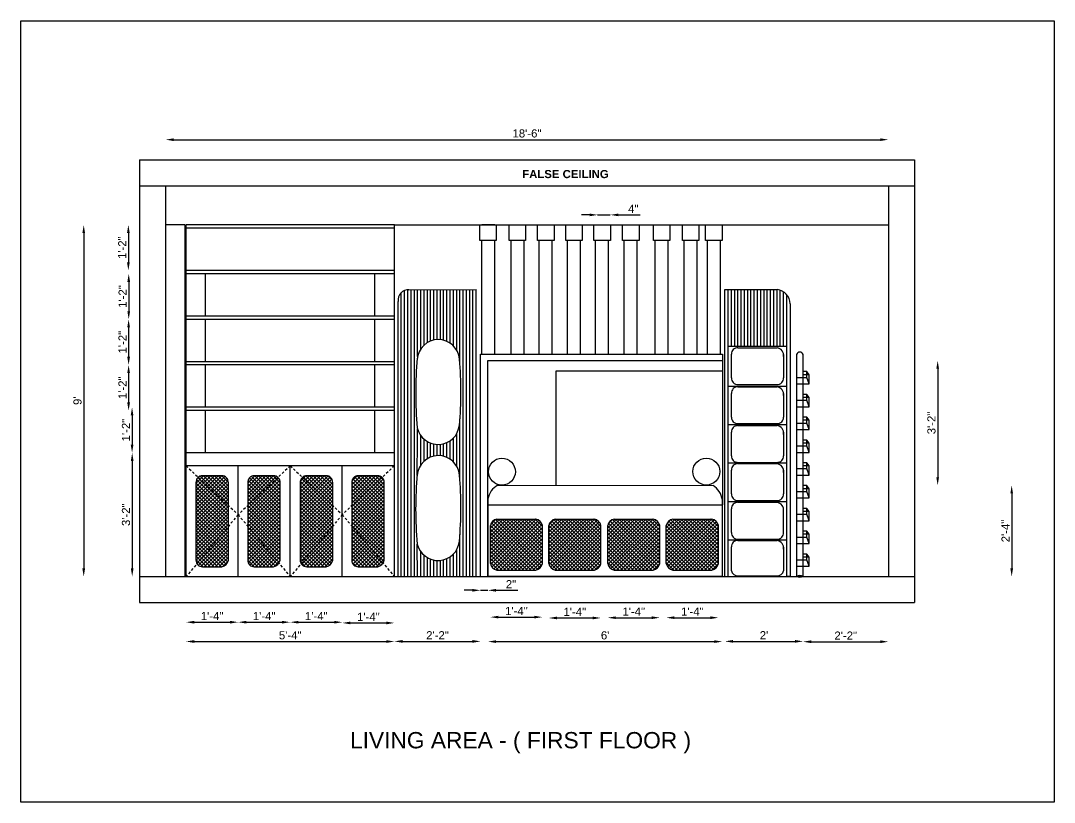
# Model space of a CAD drawing. Header units: feet. Extents: x 2272 to 4893, y 337 to 2916.
# Drawn here: x 2812.5 to 3130, y 1197.4 to 1437.5 of the extents above; entities that cross this region are included whole.
import ezdxf

# ---------------------------------------------------------------- set-up
doc = ezdxf.new("R2010")
doc.units = ezdxf.units.FT
doc.linetypes.add('JIS_02_0.7', pattern=[1.35, 0.75, -0.6])
doc.layers.add('Door', color=15, linetype='Continuous')
doc.styles.get("Standard").update_dxf_attribs({"font": 'arial.ttf'})
doc.dimstyles.new('ISO-25', dxfattribs={"dimtxt": 2.5, "dimasz": 2.5, "dimexe": 1.25, "dimexo": 0.625, "dimtad": 1, "dimdec": 0, "dimlunit": 4, "dimtxsty": 'Standard', "dimcen": 2.5, "dimse1": 1, "dimse2": 1, "dimadec": 0, "dimazin": 0, "dimtfac": 1, "dimtdec": 0, "dimtmove": 0, "dimatfit": 3, "dimfxl": 1, "dimarcsym": 0})
pattern_1 = [(45, (-2155.1433, 716.7705), (-0.56126601, 0.56126601), []), (135, (-2155.1433, 716.7705), (-0.56126601, -0.56126601), [])]

# ---------------------------------------------------------------- blocks, each defined once
blk = doc.blocks.new('*D419')
at = {"layer": 'Defpoints', "color": 0, "transparency": 16777216}
for p in [(2863.05, 1304.76), (2846.8, 1266.76), (2863.34, 1266.76)]:
    blk.add_point(p, dxfattribs=at)
at = {"layer": 'Door', "color": 0, "lineweight": -2, "transparency": 16777216}
blk.add_line((2846.8, 1302.26), (2846.8, 1269.26), dxfattribs=at)
at = {"layer": 'Door', "color": 0, "transparency": 16777216}
for points in [[(2846.39, 1302.26), (2847.22, 1302.26), (2846.8, 1304.76)], [(2846.39, 1269.26), (2847.22, 1269.26), (2846.8, 1266.76)]]:
    blk.add_solid(points, dxfattribs=at)
at = {"layer": 'Door', "color": 0, "transparency": 16777216, "insert": (2844.9, 1285.76), "char_height": 2.5, "attachment_point": 5, "rotation": 90}
blk.add_mtext('3\'-2"', dxfattribs=at)
blk = doc.blocks.new('*D420')
at = {"layer": 'Defpoints', "color": 0, "transparency": 16777216}
for p in [(2863.34, 1374.76), (2845.62, 1360.76), (2863.34, 1360.76)]:
    blk.add_point(p, dxfattribs=at)
at = {"layer": 'Door', "color": 0, "lineweight": -2, "transparency": 16777216}
blk.add_line((2845.62, 1372.26), (2845.62, 1363.26), dxfattribs=at)
at = {"layer": 'Door', "color": 0, "transparency": 16777216}
for points in [[(2845.2, 1372.26), (2846.04, 1372.26), (2845.62, 1374.76)], [(2845.2, 1363.26), (2846.04, 1363.26), (2845.62, 1360.76)]]:
    blk.add_solid(points, dxfattribs=at)
at = {"layer": 'Door', "color": 0, "transparency": 16777216, "insert": (2843.74, 1367.76), "char_height": 2.5, "attachment_point": 5, "rotation": 90}
blk.add_mtext('1\'-2"', dxfattribs=at)
blk = doc.blocks.new('*D421')
at = {"layer": 'Defpoints', "color": 0, "transparency": 16777216}
for p in [(2863.34, 1359.76), (2845.74, 1345.76), (2863.34, 1345.76)]:
    blk.add_point(p, dxfattribs=at)
at = {"layer": 'Door', "color": 0, "lineweight": -2, "transparency": 16777216}
blk.add_line((2845.74, 1357.26), (2845.74, 1348.26), dxfattribs=at)
at = {"layer": 'Door', "color": 0, "transparency": 16777216}
for points in [[(2845.32, 1357.26), (2846.16, 1357.26), (2845.74, 1359.76)], [(2845.32, 1348.26), (2846.16, 1348.26), (2845.74, 1345.76)]]:
    blk.add_solid(points, dxfattribs=at)
at = {"layer": 'Door', "color": 0, "transparency": 16777216, "insert": (2843.86, 1352.76), "char_height": 2.5, "attachment_point": 5, "rotation": 90}
blk.add_mtext('1\'-2"', dxfattribs=at)
blk = doc.blocks.new('*D422')
at = {"layer": 'Defpoints', "color": 0, "transparency": 16777216}
for p in [(2863.34, 1331.76), (2845.7, 1317.76), (2863.34, 1317.76)]:
    blk.add_point(p, dxfattribs=at)
at = {"layer": 'Door', "color": 0, "lineweight": -2, "transparency": 16777216}
blk.add_line((2845.7, 1329.26), (2845.7, 1320.26), dxfattribs=at)
at = {"layer": 'Door', "color": 0, "transparency": 16777216}
for points in [[(2845.28, 1329.26), (2846.12, 1329.26), (2845.7, 1331.76)], [(2845.28, 1320.26), (2846.12, 1320.26), (2845.7, 1317.76)]]:
    blk.add_solid(points, dxfattribs=at)
at = {"layer": 'Door', "color": 0, "transparency": 16777216, "insert": (2843.82, 1324.76), "char_height": 2.5, "attachment_point": 5, "rotation": 90}
blk.add_mtext('1\'-2"', dxfattribs=at)
blk = doc.blocks.new('*D423')
at = {"layer": 'Defpoints', "color": 0, "transparency": 16777216}
for p in [(2863.34, 1345.76), (2845.7, 1331.76), (2863.34, 1331.76)]:
    blk.add_point(p, dxfattribs=at)
at = {"layer": 'Door', "color": 0, "lineweight": -2, "transparency": 16777216}
blk.add_line((2845.7, 1343.26), (2845.7, 1334.26), dxfattribs=at)
at = {"layer": 'Door', "color": 0, "transparency": 16777216}
for points in [[(2845.28, 1343.26), (2846.12, 1343.26), (2845.7, 1345.76)], [(2845.28, 1334.26), (2846.12, 1334.26), (2845.7, 1331.76)]]:
    blk.add_solid(points, dxfattribs=at)
at = {"layer": 'Door', "color": 0, "transparency": 16777216, "insert": (2843.82, 1338.76), "char_height": 2.5, "attachment_point": 5, "rotation": 90}
blk.add_mtext('1\'-2"', dxfattribs=at)
blk = doc.blocks.new('*D424')
at = {"layer": 'Defpoints', "color": 0, "transparency": 16777216}
for p in [(2863.34, 1318.76), (2846.76, 1304.76), (2863.34, 1304.76)]:
    blk.add_point(p, dxfattribs=at)
at = {"layer": 'Door', "color": 0, "lineweight": -2, "transparency": 16777216}
blk.add_line((2846.76, 1316.26), (2846.76, 1307.26), dxfattribs=at)
at = {"layer": 'Door', "color": 0, "transparency": 16777216}
for points in [[(2846.35, 1316.26), (2847.18, 1316.26), (2846.76, 1318.76)], [(2846.35, 1307.26), (2847.18, 1307.26), (2846.76, 1304.76)]]:
    blk.add_solid(points, dxfattribs=at)
at = {"layer": 'Door', "color": 0, "transparency": 16777216, "insert": (2844.88, 1311.76), "char_height": 2.5, "attachment_point": 5, "rotation": 90}
blk.add_mtext('1\'-2"', dxfattribs=at)
blk = doc.blocks.new('*D425')
at = {"color": 0, "lineweight": -2, "transparency": 16777216}
blk.add_line((2865.84, 1252.76), (2876.84, 1252.76), dxfattribs=at)
at = {"color": 0, "transparency": 16777216}
for points in [[(2865.84, 1253.17), (2865.84, 1252.34), (2863.34, 1252.76)], [(2876.84, 1253.17), (2876.84, 1252.34), (2879.34, 1252.76)]]:
    blk.add_solid(points, dxfattribs=at)
at = {"layer": 'Defpoints', "color": 0, "transparency": 16777216}
for p in [(2863.34, 1266.76), (2879.34, 1266.76), (2879.34, 1252.76)]:
    blk.add_point(p, dxfattribs=at)
at = {"color": 0, "transparency": 16777216, "insert": (2871.34, 1254.64), "char_height": 2.5, "attachment_point": 5}
blk.add_mtext('1\'-4"', dxfattribs=at)
blk = doc.blocks.new('*D426')
at = {"color": 0, "lineweight": -2, "transparency": 16777216}
blk.add_line((2881.84, 1252.76), (2892.84, 1252.76), dxfattribs=at)
at = {"color": 0, "transparency": 16777216}
for points in [[(2881.84, 1253.17), (2881.84, 1252.34), (2879.34, 1252.76)], [(2892.84, 1253.17), (2892.84, 1252.34), (2895.34, 1252.76)]]:
    blk.add_solid(points, dxfattribs=at)
at = {"layer": 'Defpoints', "color": 0, "transparency": 16777216}
for p in [(2879.34, 1266.76), (2895.34, 1266.76), (2895.34, 1252.76)]:
    blk.add_point(p, dxfattribs=at)
at = {"color": 0, "transparency": 16777216, "insert": (2887.34, 1254.64), "char_height": 2.5, "attachment_point": 5}
blk.add_mtext('1\'-4"', dxfattribs=at)
blk = doc.blocks.new('*D427')
at = {"color": 0, "lineweight": -2, "transparency": 16777216}
blk.add_line((2897.84, 1252.76), (2908.84, 1252.76), dxfattribs=at)
at = {"color": 0, "transparency": 16777216}
for points in [[(2897.84, 1253.17), (2897.84, 1252.34), (2895.34, 1252.76)], [(2908.84, 1253.17), (2908.84, 1252.34), (2911.34, 1252.76)]]:
    blk.add_solid(points, dxfattribs=at)
at = {"layer": 'Defpoints', "color": 0, "transparency": 16777216}
for p in [(2895.34, 1266.76), (2911.34, 1266.76), (2911.34, 1252.76)]:
    blk.add_point(p, dxfattribs=at)
at = {"color": 0, "transparency": 16777216, "insert": (2903.34, 1254.64), "char_height": 2.5, "attachment_point": 5}
blk.add_mtext('1\'-4"', dxfattribs=at)
blk = doc.blocks.new('*D428')
at = {"color": 0, "lineweight": -2, "transparency": 16777216}
blk.add_line((2913.84, 1252.53), (2924.84, 1252.53), dxfattribs=at)
at = {"color": 0, "transparency": 16777216}
for points in [[(2913.84, 1252.94), (2913.84, 1252.11), (2911.34, 1252.53)], [(2924.84, 1252.94), (2924.84, 1252.11), (2927.34, 1252.53)]]:
    blk.add_solid(points, dxfattribs=at)
at = {"layer": 'Defpoints', "color": 0, "transparency": 16777216}
for p in [(2911.34, 1266.76), (2927.34, 1266.76), (2927.34, 1252.53)]:
    blk.add_point(p, dxfattribs=at)
at = {"color": 0, "transparency": 16777216, "insert": (2919.34, 1254.41), "char_height": 2.5, "attachment_point": 5}
blk.add_mtext('1\'-4"', dxfattribs=at)
blk = doc.blocks.new('*D429')
at = {"color": 0, "lineweight": -2, "transparency": 16777216}
blk.add_line((3116.92, 1292.28), (3116.92, 1269.26), dxfattribs=at)
at = {"color": 0, "transparency": 16777216}
for points in [[(3116.51, 1292.28), (3117.34, 1292.28), (3116.92, 1294.78)], [(3116.51, 1269.26), (3117.34, 1269.26), (3116.92, 1266.76)]]:
    blk.add_solid(points, dxfattribs=at)
at = {"layer": 'Defpoints', "color": 0, "transparency": 16777216}
for p in [(3025.22, 1294.78), (3026.51, 1266.76), (3116.92, 1266.76)]:
    blk.add_point(p, dxfattribs=at)
at = {"color": 0, "transparency": 16777216, "insert": (3115.04, 1280.77), "char_height": 2.5, "attachment_point": 5, "rotation": 90}
blk.add_mtext('2\'-4"', dxfattribs=at)
blk = doc.blocks.new('*D387')
at = {"color": 0, "lineweight": -2, "transparency": 16777216}
blk.add_line((3094.19, 1330.59), (3094.19, 1297.29), dxfattribs=at)
at = {"color": 0, "transparency": 16777216}
for points in [[(3093.78, 1330.59), (3094.61, 1330.59), (3094.19, 1333.09)], [(3093.78, 1297.29), (3094.61, 1297.29), (3094.19, 1294.79)]]:
    blk.add_solid(points, dxfattribs=at)
at = {"layer": 'Defpoints', "color": 0, "transparency": 16777216}
for p in [(2967.37, 1333.09), (2967.37, 1294.79), (3094.19, 1294.79)]:
    blk.add_point(p, dxfattribs=at)
at = {"color": 0, "transparency": 16777216, "insert": (3092.29, 1313.94), "char_height": 2.5, "attachment_point": 5, "rotation": 90}
blk.add_mtext('3\'-2"', dxfattribs=at)
blk = doc.blocks.new('*D430')
at = {"color": 0, "lineweight": -2, "transparency": 16777216}
blk.add_line((2859.55, 1400.93), (3076.55, 1400.93), dxfattribs=at)
at = {"color": 0, "transparency": 16777216}
for points in [[(2859.55, 1401.34), (2859.55, 1400.51), (2857.05, 1400.93)], [(3076.55, 1401.34), (3076.55, 1400.51), (3079.05, 1400.93)]]:
    blk.add_solid(points, dxfattribs=at)
at = {"layer": 'Defpoints', "color": 0, "transparency": 16777216}
for p in [(3079.05, 1400.93), (2857.05, 1386.76), (3079.05, 1386.76)]:
    blk.add_point(p, dxfattribs=at)
at = {"color": 0, "transparency": 16777216, "insert": (2968.05, 1402.83), "char_height": 2.5, "attachment_point": 5}
blk.add_mtext('18\'-6"', dxfattribs=at)
blk = doc.blocks.new('*D431')
at = {"color": 0, "lineweight": -2, "transparency": 16777216}
blk.add_line((2831.91, 1372.26), (2831.91, 1269.26), dxfattribs=at)
at = {"color": 0, "transparency": 16777216}
for points in [[(2831.5, 1372.26), (2832.33, 1372.26), (2831.91, 1374.76)], [(2831.5, 1269.26), (2832.33, 1269.26), (2831.91, 1266.76)]]:
    blk.add_solid(points, dxfattribs=at)
at = {"layer": 'Defpoints', "color": 0, "transparency": 16777216}
for p in [(2857.05, 1374.76), (2831.91, 1266.76), (2857.05, 1266.76)]:
    blk.add_point(p, dxfattribs=at)
at = {"color": 0, "transparency": 16777216, "insert": (2830.01, 1320.76), "char_height": 2.5, "attachment_point": 5, "rotation": 90}
blk.add_mtext("9'", dxfattribs=at)
blk = doc.blocks.new('*D388')
at = {"color": 0, "lineweight": -2, "transparency": 16777216}
for p, q in [((2987.26, 1377.83), (2984.76, 1377.83)), ((2989.76, 1377.83), (2993.61, 1377.83)), ((2996.11, 1377.83), (3002.83, 1377.83))]:
    blk.add_line(p, q, dxfattribs=at)
at = {"color": 0, "transparency": 16777216}
for points in [[(2987.26, 1378.25), (2987.26, 1377.42), (2989.76, 1377.83)], [(2996.11, 1378.25), (2996.11, 1377.42), (2993.61, 1377.83)]]:
    blk.add_solid(points, dxfattribs=at)
at = {"layer": 'Defpoints', "color": 0, "transparency": 16777216}
for p in [(2993.61, 1377.83), (2989.76, 1369.94), (2993.61, 1369.94)]:
    blk.add_point(p, dxfattribs=at)
at = {"color": 0, "transparency": 16777216, "insert": (3000.72, 1379.71), "char_height": 2.5, "attachment_point": 5}
blk.add_mtext('4"', dxfattribs=at)
blk = doc.blocks.new('*D389')
at = {"color": 0, "lineweight": -2, "transparency": 16777216}
blk.add_line((2865.84, 1246.83), (2924.84, 1246.83), dxfattribs=at)
at = {"color": 0, "transparency": 16777216}
for points in [[(2865.84, 1247.25), (2865.84, 1246.41), (2863.34, 1246.83)], [(2924.84, 1247.25), (2924.84, 1246.41), (2927.34, 1246.83)]]:
    blk.add_solid(points, dxfattribs=at)
at = {"layer": 'Defpoints', "color": 0, "transparency": 16777216}
for p in [(2863.34, 1266.76), (2927.34, 1266.76), (2927.34, 1246.83)]:
    blk.add_point(p, dxfattribs=at)
at = {"color": 0, "transparency": 16777216, "insert": (2895.34, 1248.73), "char_height": 2.5, "attachment_point": 5}
blk.add_mtext('5\'-4"', dxfattribs=at)
blk = doc.blocks.new('*D390')
at = {"color": 0, "lineweight": -2, "transparency": 16777216}
blk.add_line((2929.84, 1246.87), (2951.31, 1246.87), dxfattribs=at)
at = {"color": 0, "transparency": 16777216}
for points in [[(2929.84, 1247.28), (2929.84, 1246.45), (2927.34, 1246.87)], [(2951.31, 1247.28), (2951.31, 1246.45), (2953.81, 1246.87)]]:
    blk.add_solid(points, dxfattribs=at)
at = {"layer": 'Defpoints', "color": 0, "transparency": 16777216}
for p in [(2927.34, 1266.76), (2953.81, 1266.76), (2953.81, 1246.87)]:
    blk.add_point(p, dxfattribs=at)
at = {"color": 0, "transparency": 16777216, "insert": (2940.57, 1248.75), "char_height": 2.5, "attachment_point": 5}
blk.add_mtext('2\'-2"', dxfattribs=at)
blk = doc.blocks.new('*D391')
at = {"color": 0, "lineweight": -2, "transparency": 16777216}
blk.add_line((2958.55, 1246.8), (3025.55, 1246.8), dxfattribs=at)
at = {"color": 0, "transparency": 16777216}
for points in [[(2958.55, 1247.21), (2958.55, 1246.38), (2956.05, 1246.8)], [(3025.55, 1247.21), (3025.55, 1246.38), (3028.05, 1246.8)]]:
    blk.add_solid(points, dxfattribs=at)
at = {"layer": 'Defpoints', "color": 0, "transparency": 16777216}
for p in [(2956.05, 1266.76), (3028.05, 1266.76), (3028.05, 1246.8)]:
    blk.add_point(p, dxfattribs=at)
at = {"color": 0, "transparency": 16777216, "insert": (2992.05, 1248.7), "char_height": 2.5, "attachment_point": 5}
blk.add_mtext("6'", dxfattribs=at)
blk = doc.blocks.new('*D392')
at = {"color": 0, "lineweight": -2, "transparency": 16777216}
for p, q in [((2951.31, 1262.55), (2948.81, 1262.55)), ((2953.81, 1262.55), (2956.05, 1262.55)), ((2958.55, 1262.55), (2965.22, 1262.55))]:
    blk.add_line(p, q, dxfattribs=at)
at = {"color": 0, "transparency": 16777216}
for points in [[(2951.31, 1262.97), (2951.31, 1262.14), (2953.81, 1262.55)], [(2958.55, 1262.97), (2958.55, 1262.14), (2956.05, 1262.55)]]:
    blk.add_solid(points, dxfattribs=at)
at = {"layer": 'Defpoints', "color": 0, "transparency": 16777216}
for p in [(2953.81, 1266.76), (2956.05, 1266.76), (2956.05, 1262.55)]:
    blk.add_point(p, dxfattribs=at)
at = {"color": 0, "transparency": 16777216, "insert": (2963.14, 1264.43), "char_height": 2.5, "attachment_point": 5}
blk.add_mtext('2"', dxfattribs=at)
blk = doc.blocks.new('*D393')
at = {"color": 0, "lineweight": -2, "transparency": 16777216}
blk.add_line((3031.35, 1246.88), (3050.35, 1246.88), dxfattribs=at)
at = {"color": 0, "transparency": 16777216}
for points in [[(3031.35, 1247.29), (3031.35, 1246.46), (3028.85, 1246.88)], [(3050.35, 1247.29), (3050.35, 1246.46), (3052.85, 1246.88)]]:
    blk.add_solid(points, dxfattribs=at)
at = {"layer": 'Defpoints', "color": 0, "transparency": 16777216}
for p in [(3028.85, 1266.76), (3052.85, 1266.76), (3052.85, 1246.88)]:
    blk.add_point(p, dxfattribs=at)
at = {"color": 0, "transparency": 16777216, "insert": (3040.85, 1248.76), "char_height": 2.5, "attachment_point": 5}
blk.add_mtext("2'", dxfattribs=at)
blk = doc.blocks.new('*D394')
at = {"color": 0, "lineweight": -2, "transparency": 16777216}
blk.add_line((3055.35, 1246.77), (3076.55, 1246.77), dxfattribs=at)
at = {"color": 0, "transparency": 16777216}
for points in [[(3055.35, 1247.19), (3055.35, 1246.35), (3052.85, 1246.77)], [(3076.55, 1247.19), (3076.55, 1246.35), (3079.05, 1246.77)]]:
    blk.add_solid(points, dxfattribs=at)
at = {"layer": 'Defpoints', "color": 0, "transparency": 16777216}
for p in [(3052.85, 1266.76), (3079.05, 1266.76), (3079.05, 1246.77)]:
    blk.add_point(p, dxfattribs=at)
at = {"color": 0, "transparency": 16777216, "insert": (3065.95, 1248.65), "char_height": 2.5, "attachment_point": 5}
blk.add_mtext('2\'-2"', dxfattribs=at)
blk = doc.blocks.new('*D415')
at = {"color": 0, "lineweight": -2, "transparency": 16777216}
blk.add_line((2959.3, 1254.32), (2970.3, 1254.32), dxfattribs=at)
at = {"color": 0, "transparency": 16777216}
for points in [[(2959.3, 1254.74), (2959.3, 1253.91), (2956.8, 1254.32)], [(2970.3, 1254.74), (2970.3, 1253.91), (2972.8, 1254.32)]]:
    blk.add_solid(points, dxfattribs=at)
at = {"layer": 'Defpoints', "color": 0, "transparency": 16777216}
for p in [(2956.8, 1270.76), (2972.8, 1270.76), (2972.8, 1254.32)]:
    blk.add_point(p, dxfattribs=at)
at = {"color": 0, "transparency": 16777216, "insert": (2964.8, 1256.2), "char_height": 2.5, "attachment_point": 5}
blk.add_mtext('1\'-4"', dxfattribs=at)
blk = doc.blocks.new('*D416')
at = {"color": 0, "lineweight": -2, "transparency": 16777216}
blk.add_line((2977.24, 1254.05), (2988.24, 1254.05), dxfattribs=at)
at = {"color": 0, "transparency": 16777216}
for points in [[(2977.24, 1254.47), (2977.24, 1253.64), (2974.74, 1254.05)], [(2988.24, 1254.47), (2988.24, 1253.64), (2990.74, 1254.05)]]:
    blk.add_solid(points, dxfattribs=at)
at = {"layer": 'Defpoints', "color": 0, "transparency": 16777216}
for p in [(2974.74, 1270.76), (2990.74, 1270.76), (2990.74, 1254.05)]:
    blk.add_point(p, dxfattribs=at)
at = {"color": 0, "transparency": 16777216, "insert": (2982.74, 1255.93), "char_height": 2.5, "attachment_point": 5}
blk.add_mtext('1\'-4"', dxfattribs=at)
blk = doc.blocks.new('*D417')
at = {"color": 0, "lineweight": -2, "transparency": 16777216}
blk.add_line((2995.34, 1254.14), (3006.34, 1254.14), dxfattribs=at)
at = {"color": 0, "transparency": 16777216}
for points in [[(2995.34, 1254.56), (2995.34, 1253.73), (2992.84, 1254.14)], [(3006.34, 1254.56), (3006.34, 1253.73), (3008.84, 1254.14)]]:
    blk.add_solid(points, dxfattribs=at)
at = {"layer": 'Defpoints', "color": 0, "transparency": 16777216}
for p in [(2992.84, 1270.76), (3008.84, 1270.76), (3008.84, 1254.14)]:
    blk.add_point(p, dxfattribs=at)
at = {"color": 0, "transparency": 16777216, "insert": (3000.84, 1256.02), "char_height": 2.5, "attachment_point": 5}
blk.add_mtext('1\'-4"', dxfattribs=at)
blk = doc.blocks.new('*D418')
at = {"color": 0, "lineweight": -2, "transparency": 16777216}
blk.add_line((3013.34, 1254.14), (3024.34, 1254.14), dxfattribs=at)
at = {"color": 0, "transparency": 16777216}
for points in [[(3013.34, 1254.56), (3013.34, 1253.73), (3010.84, 1254.14)], [(3024.34, 1254.56), (3024.34, 1253.73), (3026.84, 1254.14)]]:
    blk.add_solid(points, dxfattribs=at)
at = {"layer": 'Defpoints', "color": 0, "transparency": 16777216}
for p in [(3010.84, 1270.76), (3026.84, 1270.76), (3026.84, 1254.14)]:
    blk.add_point(p, dxfattribs=at)
at = {"color": 0, "transparency": 16777216, "insert": (3018.84, 1256.02), "char_height": 2.5, "attachment_point": 5}
blk.add_mtext('1\'-4"', dxfattribs=at)

msp = doc.modelspace()

# ---------------------------------------------------------------- hatches: boundary and pattern name
at = {"true_color": 0xcb9061}
h = msp.add_hatch(dxfattribs=at)
h.set_pattern_fill('ANSI37', color=33, scale=0.25)
h.set_pattern_definition([(45, (483.74196, 499.0517), (-0.561266, 0.561266), []), (135, (483.74196, 499.0517), (-0.561266, -0.561266), [])])
h.paths.add_polyline_path([(2970.798, 1268.758, 0.4142136), (2972.798, 1271.758), (2972.798, 1282.422, 0.4142136), (2969.798, 1284.422), (2958.798, 1284.422, 0.4142136), (2956.798, 1281.422), (2956.798, 1270.758, 0.4142136), (2959.798, 1268.758)])
h.paths.add_polyline_path([(2988.74, 1268.758, 0.4142136), (2990.74, 1271.758), (2990.74, 1282.422, 0.4142136), (2987.74, 1284.422), (2976.74, 1284.422, 0.4142136), (2974.74, 1281.422), (2974.74, 1270.758, 0.4142136), (2977.74, 1268.758)])
h.paths.add_polyline_path([(3006.837, 1268.758, 0.4142136), (3008.837, 1271.758), (3008.837, 1282.422, 0.4142136), (3005.837, 1284.422), (2994.837, 1284.422, 0.4142136), (2992.837, 1281.422), (2992.837, 1270.758, 0.4142136), (2995.837, 1268.758)])
h.paths.add_polyline_path([(3024.842, 1268.758, 0.4142136), (3026.842, 1271.758), (3026.842, 1282.422, 0.4142136), (3023.842, 1284.422), (3012.842, 1284.422, 0.4142136), (3010.842, 1281.422), (3010.842, 1270.758, 0.4142136), (3013.842, 1268.758)])
at = {"layer": 'Door', "true_color": 0xcb9061}
h = msp.add_hatch(dxfattribs=at)
h.set_pattern_fill('ANSI37', color=33, scale=0.25)
h.set_pattern_definition(pattern_1)
h.paths.add_polyline_path([(2866.374, 1282.567), (2866.374, 1271.628, 0.4142136), (2868.374, 1269.797), (2871.535, 1269.797), (2874.339, 1269.797, 0.4142136), (2876.339, 1272.912), (2876.339, 1283.758), (2876.339, 1295.854, 0.4142136), (2874.339, 1297.684), (2868.205, 1297.684, 0.4142136), (2866.374, 1295.684)])
h = msp.add_hatch(dxfattribs=at)
h.set_pattern_fill('ANSI37', color=33, scale=0.25)
h.set_pattern_definition(pattern_1)
h.paths.add_polyline_path([(2892.24, 1295.854, 0.4142136), (2890.24, 1297.684), (2884.105, 1297.684, 0.4142136), (2882.275, 1295.684), (2882.275, 1282.567), (2882.275, 1271.628, 0.4142136), (2884.275, 1269.797), (2887.436, 1269.797), (2890.24, 1269.797, 0.4142136), (2892.24, 1272.912), (2892.24, 1283.758)])
h.paths.add_polyline_path([(2908.381, 1295.854, 0.4142136), (2906.381, 1297.684), (2900.247, 1297.684, 0.4142136), (2898.417, 1295.684), (2898.417, 1282.567), (2898.417, 1271.628, 0.4142136), (2900.417, 1269.797), (2903.577, 1269.797), (2906.381, 1269.797, 0.4142136), (2908.381, 1272.912), (2908.381, 1283.758)])
h.paths.add_polyline_path([(2924.201, 1283.758), (2924.201, 1295.854, 0.4142136), (2922.201, 1297.684), (2916.067, 1297.684, 0.4142136), (2914.237, 1295.684), (2914.237, 1282.567), (2914.237, 1271.628, 0.4142136), (2916.237, 1269.797), (2919.398, 1269.797), (2922.201, 1269.797, 0.4142136), (2924.201, 1272.912)])

# ---------------------------------------------------------------- linework, layer by layer
at = {"color": 85, "true_color": 0x58ba48}
for p, q in [((2869.339, 1346.758), (2869.339, 1359.758)), ((2921.339, 1346.758), (2921.339, 1359.758)), ((2869.339, 1332.758), (2869.339, 1345.758)), ((2921.339, 1332.758), (2921.339, 1345.758)), ((2869.339, 1318.758), (2869.339, 1331.758)), ((2921.339, 1318.758), (2921.339, 1331.758)), ((2869.339, 1304.758), (2869.339, 1317.758)), ((2921.339, 1304.758), (2921.339, 1317.758))]:
    msp.add_line(p, q, dxfattribs=at)
at = {"color": 141, "true_color": 0xadddf7}
for p, q in [((2929.461, 1266.758), (2929.461, 1354.003)), ((2930.461, 1266.758), (2930.461, 1354.639)), ((2931.461, 1266.758), (2931.461, 1354.865)), ((2932.461, 1275.431), (2932.461, 1354.869)), ((2932.461, 1335.527), (2932.461, 1354.161)), ((2933.461, 1309.573), (2933.461, 1354.872)), ((2934.461, 1334.384), (2934.461, 1354.875)), ((2935.461, 1336.718), (2935.461, 1354.878)), ((2935.461, 1338.806), (2935.461, 1354.161)), ((2936.461, 1337.863), (2936.461, 1354.88)), ((2936.461, 1339.227), (2936.461, 1354.161)), ((2937.461, 1338.607), (2937.461, 1354.883)), ((2937.461, 1339.467), (2937.461, 1354.161)), ((2938.461, 1339.1), (2938.461, 1354.886)), ((2939.461, 1339.401), (2939.461, 1354.889)), ((2940.461, 1339.536), (2940.461, 1354.892)), ((2941.461, 1339.515), (2941.461, 1354.894)), ((2942.461, 1339.338), (2942.461, 1354.897)), ((2943.461, 1338.99), (2943.461, 1354.9)), ((2944.461, 1338.439), (2944.461, 1354.903)), ((2945.461, 1337.611), (2945.461, 1354.906)), ((2945.461, 1337.611), (2945.461, 1354.906)), ((2945.461, 1337.611), (2945.461, 1354.906)), ((2946.461, 1336.301), (2946.461, 1354.908)), ((2947.461, 1331.84), (2947.461, 1354.925)), ((2948.461, 1266.758), (2948.461, 1354.914)), ((2949.461, 1266.758), (2949.461, 1354.917)), ((2950.461, 1266.758), (2950.461, 1354.919)), ((2950.461, 1266.758), (2950.461, 1354.919)), ((2951.461, 1266.758), (2951.461, 1354.922)), ((2952.461, 1266.758), (2952.461, 1354.925)), ((3028.853, 1266.758), (3028.853, 1354.925)), ((3029.853, 1266.758), (3029.853, 1354.925)), ((3030.853, 1337.558), (3030.853, 1354.925)), ((3031.853, 1337.558), (3031.853, 1354.925)), ((3032.853, 1337.558), (3032.853, 1354.925)), ((3033.853, 1337.558), (3033.853, 1354.925)), ((3034.853, 1337.558), (3034.853, 1354.925)), ((3035.853, 1337.558), (3035.853, 1354.925)), ((3036.853, 1337.558), (3036.853, 1354.925)), ((3037.853, 1337.558), (3037.853, 1354.925)), ((3038.853, 1337.558), (3038.853, 1354.925)), ((3039.853, 1337.558), (3039.853, 1354.925)), ((3040.853, 1337.558), (3040.853, 1354.925)), ((3041.853, 1337.558), (3041.853, 1354.925)), ((3042.853, 1337.558), (3042.853, 1354.925)), ((3043.853, 1337.558), (3043.853, 1354.925)), ((3044.853, 1337.558), (3044.853, 1354.925)), ((3045.853, 1337.558), (3045.853, 1354.703)), ((3045.853, 1337.558), (3045.853, 1354.703)), ((3045.853, 1337.558), (3045.853, 1354.703)), ((3046.853, 1337.558), (3046.853, 1354.209)), ((3047.853, 1266.758), (3047.853, 1353.302)), ((2928.461, 1266.758), (2928.461, 1351.242)), ((2947.461, 1296.086), (2947.461, 1315.177)), ((2934.461, 1308.652), (2934.461, 1311.99)), ((2933.461, 1273.929), (2933.461, 1309.573)), ((2934.321, 1297.776), (2934.461, 1308.652)), ((2935.461, 1301.098), (2935.461, 1310.011)), ((2936.461, 1302.237), (2936.461, 1308.936)), ((2937.461, 1302.979), (2937.461, 1308.227)), ((2944.461, 1302.799), (2944.461, 1308.49)), ((2945.461, 1301.968), (2945.461, 1309.33)), ((2946.461, 1300.652), (2946.461, 1310.653)), ((2938.461, 1303.47), (2938.461, 1307.757)), ((2939.461, 1303.769), (2939.461, 1307.473)), ((2940.461, 1303.902), (2940.461, 1307.352)), ((2941.461, 1303.881), (2941.461, 1307.384)), ((2942.461, 1303.702), (2942.461, 1307.571)), ((2942.461, 1303.702), (2942.461, 1307.571)), ((2943.461, 1303.353), (2943.461, 1307.929)), ((2947.461, 1266.758), (2947.461, 1279.663)), ((2934.461, 1266.758), (2934.34, 1276.765)), ((2932.461, 1266.758), (2932.461, 1275.431)), ((2933.461, 1266.758), (2933.461, 1273.929)), ((2935.461, 1266.758), (2935.461, 1274.365)), ((2936.461, 1266.758), (2936.461, 1273.294)), ((2945.461, 1266.758), (2945.461, 1273.705)), ((2946.461, 1266.758), (2946.461, 1275.036)), ((2937.461, 1266.758), (2937.461, 1272.588)), ((2938.461, 1266.758), (2938.461, 1272.119)), ((2939.461, 1266.758), (2939.461, 1271.837)), ((2940.461, 1266.758), (2940.461, 1271.718)), ((2941.461, 1266.758), (2941.461, 1271.751)), ((2942.461, 1266.758), (2942.461, 1271.94)), ((2943.461, 1266.758), (2943.461, 1272.299)), ((2944.461, 1266.758), (2944.461, 1272.863))]:
    msp.add_line(p, q, dxfattribs=at)
at = {"color": 4}
for p, q in [((2931.812, 1354.868), (2952.461, 1354.925)), ((3028.853, 1354.925), (3044.853, 1354.925)), ((3048.853, 1350.533), (3048.853, 1266.758)), ((2958.798, 1284.422), (2970.798, 1284.422)), ((2976.74, 1284.422), (2988.74, 1284.422)), ((2994.837, 1284.422), (3006.837, 1284.422)), ((3012.842, 1284.422), (3024.842, 1284.422)), ((2956.798, 1270.758), (2956.798, 1282.422)), ((2972.798, 1270.758), (2972.798, 1282.422)), ((2974.74, 1270.758), (2974.74, 1282.422)), ((2990.74, 1270.758), (2990.74, 1282.422)), ((2992.837, 1270.758), (2992.837, 1282.422)), ((3008.837, 1270.758), (3008.837, 1282.422)), ((3010.842, 1270.758), (3010.842, 1282.422)), ((3026.842, 1270.758), (3026.842, 1282.422)), ((2958.798, 1268.758), (2970.798, 1268.758)), ((2976.74, 1268.758), (2988.74, 1268.758)), ((2994.837, 1268.758), (3006.837, 1268.758)), ((3012.842, 1268.758), (3024.842, 1268.758)), ((3016.516, 1266.758), (3018.516, 1266.758)), ((3048.853, 1266.758), (3047.853, 1266.758))]:
    msp.add_line(p, q, dxfattribs=at)
at = {"color": 30, "true_color": 0xf26722}
for p, q in [((2947.461, 1331.84), (2947.461, 1337.558)), ((3029.853, 1337.558), (3047.853, 1337.558)), ((3029.853, 1266.758), (3029.853, 1337.558)), ((3032.853, 1337.058), (3044.853, 1337.058)), ((3047.853, 1266.758), (3047.853, 1337.558)), ((3030.853, 1327.758), (3030.853, 1335.058)), ((3046.853, 1335.009), (3046.853, 1327.758)), ((3029.853, 1325.258), (3047.853, 1325.258)), ((3032.853, 1325.758), (3044.853, 1325.758)), ((3032.853, 1325.035), (3044.853, 1325.035)), ((3030.853, 1315.735), (3030.853, 1323.035)), ((3046.853, 1322.987), (3046.853, 1315.735)), ((2947.461, 1296.086), (2947.461, 1315.177)), ((3029.853, 1313.458), (3047.853, 1313.458)), ((3032.853, 1313.735), (3044.853, 1313.735)), ((3032.853, 1313.13), (3044.853, 1313.13)), ((3030.853, 1303.83), (3030.853, 1311.13)), ((3046.853, 1311.081), (3046.853, 1303.83)), ((3029.853, 1301.658), (3047.853, 1301.658)), ((3032.853, 1301.83), (3044.853, 1301.83)), ((3030.853, 1292.142), (3030.853, 1299.442)), ((3032.853, 1301.442), (3044.853, 1301.442)), ((3046.853, 1299.394), (3046.853, 1292.142)), ((2956.054, 1290.608), (2956.054, 1266.758)), ((3029.853, 1289.858), (3047.853, 1289.858)), ((3032.853, 1290.142), (3044.853, 1290.142)), ((3032.853, 1289.572), (3044.853, 1289.572)), ((3030.853, 1280.272), (3030.853, 1287.572)), ((2947.461, 1266.758), (2947.461, 1279.663)), ((3029.853, 1278.058), (3047.853, 1278.058)), ((3032.853, 1278.272), (3044.853, 1278.272)), ((3032.853, 1277.854), (3044.853, 1277.854)), ((3030.853, 1268.554), (3030.853, 1275.854)), ((3046.853, 1275.806), (3046.853, 1268.554)), ((3032.853, 1266.993), (3044.853, 1266.993))]:
    msp.add_line(p, q, dxfattribs=at)
at = {"color": 30, "true_color": 0xf8991e}
for p, q in [((3028.086, 1335.092), (3028.086, 1333.092)), ((2956.054, 1266.758), (2956.054, 1333.092)), ((3028.086, 1333.092), (3028.054, 1288.758)), ((3028.054, 1266.758), (3028.054, 1290.421)), ((3046.853, 1280.272), (3046.853, 1286.878)), ((3028.054, 1266.758), (2956.054, 1266.758)), ((3028.054, 1266.758), (2979.054, 1266.758))]:
    msp.add_line(p, q, dxfattribs=at)
at = {"color": 9, "true_color": 0xd19cc7}
for p, q in [((3050.853, 1334.919), (3050.853, 1327.919)), ((3052.853, 1266.758), (3052.853, 1334.919)), ((3050.853, 1327.919), (3054.022, 1327.919)), ((3050.853, 1327.919), (3050.853, 1320.919)), ((3054.022, 1329.692), (3052.853, 1329.692)), ((3054.741, 1328.753), (3052.853, 1328.753)), ((3054.022, 1327.919), (3054.022, 1329.692)), ((3054.741, 1328.753), (3054.022, 1329.692)), ((3054.743, 1325.919), (3054.022, 1327.919)), ((3054.741, 1325.919), (3054.741, 1328.753)), ((3050.853, 1325.919), (3054.743, 1325.919)), ((3050.853, 1320.919), (3052.853, 1320.919)), ((3050.853, 1320.919), (3050.853, 1313.919)), ((3050.853, 1320.919), (3054.022, 1320.919)), ((3054.022, 1322.692), (3052.853, 1322.692)), ((3054.741, 1321.753), (3052.853, 1321.753)), ((3054.022, 1320.919), (3054.022, 1322.692)), ((3054.741, 1321.753), (3054.022, 1322.692)), ((3054.743, 1318.919), (3054.022, 1320.919)), ((3054.741, 1318.919), (3054.741, 1321.753)), ((3050.853, 1318.919), (3052.853, 1318.919)), ((3050.853, 1318.919), (3054.743, 1318.919)), ((3054.022, 1315.692), (3052.853, 1315.692)), ((3054.741, 1314.753), (3052.853, 1314.753)), ((3054.022, 1313.919), (3054.022, 1315.692)), ((3054.741, 1314.753), (3054.022, 1315.692)), ((3054.741, 1311.919), (3054.741, 1314.753)), ((3050.853, 1313.919), (3052.853, 1313.919)), ((3050.853, 1313.919), (3050.853, 1306.919)), ((3050.853, 1313.919), (3054.022, 1313.919)), ((3050.853, 1311.919), (3052.853, 1311.919)), ((3050.853, 1311.919), (3054.743, 1311.919)), ((3054.743, 1311.919), (3054.022, 1313.919)), ((3054.022, 1308.692), (3052.853, 1308.692)), ((3054.022, 1306.919), (3054.022, 1308.692)), ((3054.741, 1307.753), (3054.022, 1308.692)), ((3050.853, 1306.919), (3052.853, 1306.919)), ((3050.853, 1306.919), (3050.853, 1299.919)), ((3050.853, 1306.919), (3054.022, 1306.919)), ((3050.853, 1304.919), (3052.853, 1304.919)), ((3050.853, 1304.919), (3054.743, 1304.919)), ((3054.741, 1307.753), (3052.853, 1307.753)), ((3054.743, 1304.919), (3054.022, 1306.919)), ((3054.741, 1304.919), (3054.741, 1307.753)), ((3054.022, 1301.692), (3052.853, 1301.692)), ((3054.022, 1299.919), (3054.022, 1301.692)), ((3054.741, 1300.753), (3054.022, 1301.692)), ((3050.853, 1299.919), (3052.853, 1299.919)), ((3050.853, 1299.919), (3050.853, 1292.919)), ((3050.853, 1299.919), (3054.022, 1299.919)), ((3054.741, 1300.753), (3052.853, 1300.753)), ((3054.743, 1297.919), (3054.022, 1299.919)), ((3054.741, 1297.919), (3054.741, 1300.753)), ((3050.853, 1297.919), (3052.853, 1297.919)), ((3050.853, 1297.919), (3054.743, 1297.919)), ((3050.853, 1292.919), (3052.853, 1292.919)), ((3050.853, 1292.919), (3050.853, 1285.919)), ((3050.853, 1292.919), (3054.022, 1292.919)), ((3054.022, 1294.692), (3052.853, 1294.692)), ((3054.741, 1293.753), (3052.853, 1293.753)), ((3054.022, 1292.919), (3054.022, 1294.692)), ((3054.741, 1293.753), (3054.022, 1294.692)), ((3054.743, 1290.919), (3054.022, 1292.919)), ((3054.741, 1290.919), (3054.741, 1293.753)), ((3050.853, 1290.919), (3052.853, 1290.919)), ((3050.853, 1290.919), (3054.743, 1290.919)), ((3050.853, 1285.919), (3052.853, 1285.919)), ((3050.853, 1285.919), (3050.853, 1278.919)), ((3050.853, 1285.919), (3054.022, 1285.919)), ((3054.022, 1287.692), (3052.853, 1287.692)), ((3054.741, 1286.753), (3052.853, 1286.753)), ((3054.022, 1285.919), (3054.022, 1287.692)), ((3054.741, 1286.753), (3054.022, 1287.692)), ((3054.743, 1283.919), (3054.022, 1285.919)), ((3054.741, 1283.919), (3054.741, 1286.753)), ((3050.853, 1283.919), (3052.853, 1283.919)), ((3050.853, 1283.919), (3054.743, 1283.919)), ((3054.022, 1280.692), (3052.853, 1280.692)), ((3054.741, 1279.753), (3052.853, 1279.753)), ((3054.022, 1278.919), (3054.022, 1280.692)), ((3054.741, 1279.753), (3054.022, 1280.692)), ((3054.741, 1276.919), (3054.741, 1279.753)), ((3050.853, 1278.919), (3052.853, 1278.919)), ((3050.853, 1278.919), (3050.853, 1266.758)), ((3050.853, 1278.919), (3054.022, 1278.919)), ((3050.853, 1276.919), (3052.853, 1276.919)), ((3050.853, 1276.919), (3054.743, 1276.919)), ((3054.743, 1276.919), (3054.022, 1278.919)), ((3054.022, 1273.692), (3052.853, 1273.692)), ((3054.022, 1271.919), (3054.022, 1273.692)), ((3054.741, 1272.753), (3054.022, 1273.692)), ((3050.853, 1271.919), (3052.853, 1271.919)), ((3050.853, 1271.919), (3054.022, 1271.919)), ((3050.853, 1269.919), (3052.853, 1269.919)), ((3050.853, 1269.919), (3054.743, 1269.919)), ((3054.741, 1272.753), (3052.853, 1272.753)), ((3054.743, 1269.919), (3054.022, 1271.919)), ((3054.741, 1269.919), (3054.741, 1272.753))]:
    msp.add_line(p, q, dxfattribs=at)
at = {"color": 61, "linetype": 'JIS_02_0.7', "true_color": 0xedee99}
for p, q in [((2863.339, 1300.758), (2879.339, 1285.758)), ((2895.339, 1300.758), (2879.339, 1285.758)), ((2895.339, 1300.758), (2911.339, 1285.758)), ((2927.339, 1300.758), (2911.339, 1285.758)), ((2879.339, 1285.758), (2863.339, 1266.758)), ((2879.339, 1285.758), (2895.339, 1266.758)), ((2911.339, 1285.758), (2895.339, 1266.758)), ((2911.339, 1285.758), (2927.339, 1266.758))]:
    msp.add_line(p, q, dxfattribs=at)
msp.add_lwpolyline([(2812.549, 1437.469), (3130.019, 1437.469), (3130.019, 1197.45), (2812.549, 1197.45)], close=True)
at = {"color": 85, "true_color": 0x58ba48}
msp.add_lwpolyline([(2976.995, 1294.796), (2977.051, 1329.9), (3028.086, 1329.9)], dxfattribs=at)
at = {"color": 4}
for centre, radius, start, end in [((2931.663, 1351.644), 3.227, 87.35868, 187.14231), ((3044.391, 1350.487), 4.462, 0.58922, 84.06301), ((2959.298, 1281.922), 2.55, 101.30993, 168.69007), ((2970.298, 1281.922), 2.55, 11.30993, 78.69007), ((2977.24, 1281.922), 2.55, 101.30993, 168.69007), ((2988.24, 1281.922), 2.55, 11.30993, 78.69007), ((2995.337, 1281.922), 2.55, 101.30993, 168.69007), ((3006.337, 1281.922), 2.55, 11.30993, 78.69007), ((3013.342, 1281.922), 2.55, 101.30993, 168.69007), ((3024.342, 1281.922), 2.55, 11.30993, 78.69007), ((2959.298, 1271.258), 2.55, 191.30993, 258.69007), ((2970.298, 1271.258), 2.55, 281.30993, 348.69007), ((2977.24, 1271.258), 2.55, 191.30993, 258.69007), ((2988.24, 1271.258), 2.55, 281.30993, 348.69007), ((2995.337, 1271.258), 2.55, 191.30993, 258.69007), ((3006.337, 1271.258), 2.55, 281.30993, 348.69007), ((3013.342, 1271.258), 2.55, 191.30993, 258.69007), ((3024.342, 1271.258), 2.55, 281.30993, 348.69007)]:
    msp.add_arc(centre, radius, start, end, dxfattribs=at)
at = {"color": 215, "true_color": 0xa953a0}
for centre, radius, start, end in [((2940.829, 1333.037), 6.509, 4.15152, 176.71388), ((3051.8, 1323.009), 117.929, 174.73327, 185.16218), ((2837.648, 1323.508), 110.128, 354.65299, 5.20948), ((2940.751, 1313.927), 6.582, 193.42464, 354.06246), ((2940.82, 1297.403), 6.509, 4.15152, 176.71388), ((3051.791, 1287.376), 117.929, 174.73327, 185.16218), ((2837.639, 1287.875), 110.128, 354.65299, 5.20948), ((2940.742, 1278.293), 6.582, 193.42464, 354.06246)]:
    msp.add_arc(centre, radius, start, end, dxfattribs=at)
at = {"color": 30, "true_color": 0xf26722}
for centre, radius, start, end in [((3032.783, 1335.128), 1.932, 87.93045, 182.06955), ((3044.473, 1334.686), 2.402, 352.27513, 80.89758), ((3032.783, 1327.688), 1.932, 177.93045, 272.06955), ((3044.943, 1327.668), 1.912, 267.30087, 2.69913), ((3032.783, 1323.105), 1.932, 87.93045, 182.06955), ((3044.473, 1322.664), 2.402, 352.27513, 80.89758), ((3032.783, 1315.666), 1.932, 177.93045, 272.06955), ((3044.943, 1315.645), 1.912, 267.30087, 2.69913), ((3032.783, 1311.199), 1.932, 87.93045, 182.06955), ((3044.473, 1310.758), 2.402, 352.27513, 80.89758), ((3032.783, 1303.76), 1.932, 177.93045, 272.06955), ((3044.943, 1303.74), 1.912, 267.30087, 2.69913), ((3032.783, 1299.512), 1.932, 87.93045, 182.06955), ((3044.473, 1299.071), 2.402, 352.27513, 80.89758), ((3032.783, 1292.073), 1.932, 177.93045, 272.06955), ((3044.943, 1292.052), 1.912, 267.30087, 2.69913), ((3032.783, 1287.642), 1.932, 87.93045, 182.06955), ((3044.473, 1287.201), 2.402, 352.27513, 80.89758), ((3032.783, 1280.202), 1.932, 177.93045, 272.06955), ((3044.943, 1280.182), 1.912, 267.30087, 2.69913), ((3032.783, 1275.924), 1.932, 87.93045, 182.06955), ((3044.473, 1275.483), 2.402, 352.27513, 80.89758), ((3032.78, 1268.961), 1.969, 191.90637, 272.12075), ((3044.969, 1268.904), 1.915, 266.5039, 349.46897)]:
    msp.add_arc(centre, radius, start, end, dxfattribs=at)
at = {"color": 9, "true_color": 0xd19cc7}
for centre, radius, start, end in [((3051.853, 1334.693), 1.025, 12.7638, 167.2362), ((3051.853, 1265.636), 1.503, 48.28232, 131.71768), ((3051.853, 1269.847), 3.247, 252.06294, 287.93706)]:
    msp.add_arc(centre, radius, start, end, dxfattribs=at)
at = {"layer": 'Door', "color": 146, "true_color": 0x105689}
for p, q in [((2849.053, 1394.758), (2849.053, 1258.758)), ((2849.053, 1394.758), (3087.053, 1394.758)), ((3055.053, 1394.628), (3055.053, 1394.758)), ((3087.053, 1394.758), (3087.053, 1258.758)), ((2849.053, 1386.758), (3087.053, 1386.758)), ((2857.053, 1386.758), (2857.053, 1266.758)), ((3079.053, 1386.758), (3079.053, 1266.758)), ((2927.339, 1374.758), (3079.053, 1374.758)), ((3021.045, 1294.78), (3021.045, 1294.791)), ((3021.061, 1294.78), (3021.061, 1294.791)), ((2849.053, 1266.758), (2929.339, 1266.758)), ((2863.339, 1266.758), (2877.339, 1266.758)), ((2929.339, 1266.758), (3087.053, 1266.758)), ((2849.053, 1258.758), (3087.053, 1258.758))]:
    msp.add_line(p, q, dxfattribs=at)
at = {"layer": 'Door', "color": 4}
for p, q in [((2863.053, 1374.758), (2857.053, 1374.758)), ((2863.053, 1266.758), (2863.053, 1374.758))]:
    msp.add_line(p, q, dxfattribs=at)
at = {"layer": 'Door', "color": 30, "true_color": 0xf26722}
for p, q in [((2927.339, 1374.758), (2863.339, 1374.758)), ((2863.339, 1304.758), (2863.339, 1374.758)), ((2927.339, 1304.758), (2927.339, 1374.758)), ((2927.339, 1373.758), (2863.339, 1373.758)), ((2927.339, 1360.758), (2863.339, 1360.758)), ((2927.339, 1359.758), (2863.339, 1359.758)), ((2927.339, 1346.758), (2863.339, 1346.758)), ((2927.339, 1345.758), (2863.339, 1345.758)), ((2953.81, 1266.758), (2953.81, 1335.092)), ((2953.81, 1335.092), (3028.086, 1335.092)), ((2927.339, 1332.758), (2863.339, 1332.758)), ((2927.339, 1331.758), (2863.339, 1331.758)), ((2956.054, 1333.092), (3028.086, 1333.092)), ((2927.339, 1318.758), (2863.339, 1318.758)), ((2927.339, 1317.758), (2863.339, 1317.758)), ((2863.339, 1266.758), (2863.339, 1304.758)), ((2927.339, 1304.758), (2863.339, 1304.758)), ((2927.339, 1266.758), (2927.339, 1304.758)), ((2927.339, 1300.758), (2863.339, 1300.758)), ((2879.339, 1266.758), (2879.339, 1300.758)), ((2895.339, 1266.758), (2895.339, 1300.758)), ((2911.339, 1266.758), (2911.339, 1300.758))]:
    msp.add_line(p, q, dxfattribs=at)
at = {"layer": 'Door', "color": 215, "true_color": 0xa953a0}
for p, q in [((2954.154, 1335.092), (2954.154, 1369.944)), ((2958.154, 1335.092), (2958.154, 1369.944)), ((2963.161, 1335.092), (2963.161, 1369.944)), ((2967.161, 1335.092), (2967.161, 1369.944)), ((2971.828, 1335.29), (2971.828, 1369.944)), ((2975.828, 1335.092), (2975.828, 1369.944)), ((2980.536, 1335.092), (2980.536, 1369.944)), ((2984.536, 1335.092), (2984.536, 1369.944)), ((2989.139, 1335.092), (2989.139, 1369.944)), ((2993.139, 1335.092), (2993.139, 1369.944)), ((2997.94, 1335.092), (2997.94, 1369.944)), ((3001.94, 1335.092), (3001.94, 1369.944)), ((3007.419, 1335.092), (3007.419, 1369.944)), ((3011.419, 1335.092), (3011.419, 1369.944)), ((3016.34, 1335.092), (3016.34, 1369.944)), ((3020.34, 1335.092), (3020.34, 1369.944)), ((3023.463, 1335.092), (3023.463, 1369.944)), ((3027.463, 1335.29), (3027.463, 1369.944))]:
    msp.add_line(p, q, dxfattribs=at)
at = {"layer": 'Door', "color": 7, "true_color": 0xffffff}
msp.add_line((2959.071, 1294.804), (3025.222, 1294.778), dxfattribs=at)
at = {"layer": 'Door', "color": 30, "true_color": 0xf8991e}
msp.add_line((2956.054, 1288.758), (3028.054, 1288.758), dxfattribs=at)
msp.add_line((2956.054, 1288.758), (3028.054, 1288.758), dxfattribs=at)
at = {"layer": 'Door', "color": 215, "true_color": 0xa953a0}
for points in [[(2953.547, 1374.779), (2958.624, 1374.779), (2958.624, 1369.944), (2953.547, 1369.944)], [(2962.539, 1374.779), (2967.615, 1374.779), (2967.615, 1369.944), (2962.539, 1369.944)], [(2971.29, 1374.779), (2976.367, 1374.779), (2976.367, 1369.944), (2971.29, 1369.944)], [(2979.965, 1374.779), (2985.041, 1374.779), (2985.041, 1369.944), (2979.965, 1369.944)], [(2988.581, 1374.779), (2993.658, 1374.779), (2993.658, 1369.944), (2988.581, 1369.944)], [(2997.397, 1374.779), (3002.474, 1374.779), (3002.474, 1369.944), (2997.397, 1369.944)], [(3006.877, 1374.779), (3011.953, 1374.779), (3011.953, 1369.944), (3006.877, 1369.944)], [(3015.797, 1374.779), (3020.874, 1374.779), (3020.874, 1369.944), (3015.797, 1369.944)], [(3022.921, 1374.779), (3027.997, 1374.779), (3027.997, 1369.944), (3022.921, 1369.944)]]:
    msp.add_lwpolyline(points, close=True, dxfattribs=at)
at = {"layer": 'Door', "color": 146, "true_color": 0x105689}
msp.add_lwpolyline([(2954.154, 1374.758), (2958.154, 1374.758), (2958.154, 1374.758), (2954.154, 1374.758)], close=True, dxfattribs=at)
msp.add_lwpolyline([(3055.905, 1374.779), (3055.905, 1374.758)], dxfattribs=at)
for points in [[(2871.535, 1269.797), (2874.339, 1269.797, 0.293448), (2876.339, 1271.797), (2876.339, 1283.758), (2876.339, 1295.684, 0.4404218), (2874.339, 1297.684), (2868.374, 1297.684, 0.4404218), (2866.374, 1295.684), (2866.374, 1282.567), (2866.374, 1271.797, 0.4404218), (2868.374, 1269.797)], [(2887.436, 1269.797), (2890.24, 1269.797, 0.293448), (2892.24, 1271.797), (2892.24, 1283.758), (2892.24, 1295.684, 0.4404218), (2890.24, 1297.684), (2884.275, 1297.684, 0.4404218), (2882.275, 1295.684), (2882.275, 1282.567), (2882.275, 1271.797, 0.4404218), (2884.275, 1269.797)], [(2903.577, 1269.797), (2906.381, 1269.797, 0.293448), (2908.381, 1271.797), (2908.381, 1283.758), (2908.381, 1295.684, 0.4404218), (2906.381, 1297.684), (2900.417, 1297.684, 0.4404218), (2898.417, 1295.684), (2898.417, 1282.567), (2898.417, 1271.797, 0.4404218), (2900.417, 1269.797)], [(2919.398, 1269.797), (2922.201, 1269.797, 0.293448), (2924.201, 1271.797), (2924.201, 1283.758), (2924.201, 1295.684, 0.4404218), (2922.201, 1297.684), (2916.237, 1297.684, 0.4404218), (2914.237, 1295.684), (2914.237, 1282.567), (2914.237, 1271.797, 0.4404218), (2916.237, 1269.797)]]:
    msp.add_lwpolyline(points, format="xyb", close=True, dxfattribs=at)
at = {"layer": 'Door', "color": 3}
for centre in [(2960.347, 1298.963), (3023.131, 1299.022)]:
    msp.add_circle(centre, 4.14, dxfattribs=at)
at = {"layer": 'Door', "color": 7, "true_color": 0xffffff}
for centre, radius, start, end in [((2961.736, 1289.706), 5.753, 117.59662, 170.97998), ((3021.576, 1289.334), 6.552, 8.62822, 56.18874)]:
    msp.add_arc(centre, radius, start, end, dxfattribs=at)

# ---------------------------------------------------------------- texts
at = {"color": 114, "true_color": 0x139b48, "insert": (2966.586, 1391.622), "char_height": 2.5, "attachment_point": 1}
msp.add_mtext_dynamic_manual_height_columns('{\\fArial|b1|i0|c0|p34;\\C2;\\c2092017;FALSE CEILING }', width=39.0499, gutter_width=12.5, heights=[0], dxfattribs=at)
at = {"color": 4, "insert": (2913.687, 1219.03), "char_height": 5, "attachment_point": 1}
msp.add_mtext_dynamic_manual_height_columns('LIVING AREA - ( FIRST FLOOR )', width=282.42065, gutter_width=25, heights=[0], dxfattribs=at)

# ---------------------------------------------------------------- dimensions: what is measured, and where the dimension line sits
at = {"color": 114, "true_color": 0x139b48}
for base, p1, p2, picture, middle in [((3079.053, 1400.928), (2857.053, 1386.758), (3079.053, 1386.758), '*D430', (2968.053, 1402.829)), ((2993.607, 1377.832), (2989.763, 1369.944), (2993.607, 1369.944), '*D388', (3000.719, 1379.707)), ((2879.339, 1252.758), (2863.339, 1266.758), (2879.339, 1266.758), '*D425', (2871.339, 1254.638)), ((2895.339, 1252.758), (2879.339, 1266.758), (2895.339, 1266.758), '*D426', (2887.339, 1254.638)), ((2911.339, 1252.758), (2895.339, 1266.758), (2911.339, 1266.758), '*D427', (2903.339, 1254.638)), ((2927.339, 1252.526), (2911.339, 1266.758), (2927.339, 1266.758), '*D428', (2919.339, 1254.406))]:
    dim = msp.add_linear_dim(base=base, p1=p1, p2=p2, dimstyle='ISO-25', dxfattribs=at)
    dim.commit()
    dim.dimension.update_dxf_attribs({"geometry": picture, "text_midpoint": middle})
for base, p1, p2, picture, middle in [((2831.914, 1266.758), (2857.053, 1374.758), (2857.053, 1266.758), '*D431', (2830.013, 1320.758)), ((3094.194, 1294.791), (2967.368, 1333.092), (2967.368, 1294.791), '*D387', (3092.291, 1313.942)), ((3116.925, 1266.758), (3025.222, 1294.778), (3026.514, 1266.758), '*D429', (3115.045, 1280.768))]:
    dim = msp.add_linear_dim(base=base, p1=p1, p2=p2, angle=90, dimstyle='ISO-25', dxfattribs=at)
    dim.commit()
    dim.dimension.update_dxf_attribs({"geometry": picture, "text_midpoint": middle})
at = {"color": 85, "true_color": 0x58ba48}
for base, p1, p2, picture, middle in [((2972.798, 1254.323), (2956.798, 1270.758), (2972.798, 1270.758), '*D415', (2964.798, 1256.203)), ((2990.74, 1254.053), (2974.74, 1270.758), (2990.74, 1270.758), '*D416', (2982.74, 1255.933)), ((3008.837, 1254.143), (2992.837, 1270.758), (3008.837, 1270.758), '*D417', (3000.837, 1256.023)), ((3026.842, 1254.143), (3010.842, 1270.758), (3026.842, 1270.758), '*D418', (3018.842, 1256.023)), ((2927.339, 1246.83), (2863.339, 1266.758), (2927.339, 1266.758), '*D389', (2895.339, 1248.727)), ((2953.81, 1246.866), (2927.339, 1266.758), (2953.81, 1266.758), '*D390', (2940.574, 1248.746)), ((2956.054, 1262.553), (2953.81, 1266.758), (2956.054, 1266.758), '*D392', (2963.138, 1264.434)), ((3028.054, 1246.795), (2956.054, 1266.758), (3028.054, 1266.758), '*D391', (2992.054, 1248.697)), ((3052.853, 1246.878), (3028.853, 1266.758), (3052.853, 1266.758), '*D393', (3040.853, 1248.758)), ((3079.053, 1246.769), (3052.853, 1266.758), (3079.053, 1266.758), '*D394', (3065.953, 1248.649))]:
    dim = msp.add_linear_dim(base=base, p1=p1, p2=p2, dimstyle='ISO-25', dxfattribs=at)
    dim.commit()
    dim.dimension.update_dxf_attribs({"geometry": picture, "text_midpoint": middle})
at = {"layer": 'Door', "color": 114, "true_color": 0x139b48}
for base, p1, p2, picture, middle in [((2845.619, 1360.758), (2863.339, 1374.758), (2863.339, 1360.758), '*D420', (2843.738, 1367.758)), ((2845.739, 1345.758), (2863.339, 1359.758), (2863.339, 1345.758), '*D421', (2843.859, 1352.758)), ((2845.699, 1331.758), (2863.339, 1345.758), (2863.339, 1331.758), '*D423', (2843.818, 1338.758)), ((2845.699, 1317.758), (2863.339, 1331.758), (2863.339, 1317.758), '*D422', (2843.818, 1324.758)), ((2846.765, 1304.758), (2863.339, 1318.758), (2863.339, 1304.758), '*D424', (2844.885, 1311.758)), ((2846.804, 1266.758), (2863.053, 1304.758), (2863.339, 1266.758), '*D419', (2844.902, 1285.758))]:
    dim = msp.add_linear_dim(base=base, p1=p1, p2=p2, angle=90, dimstyle='ISO-25', dxfattribs=at)
    dim.commit()
    dim.dimension.update_dxf_attribs({"geometry": picture, "text_midpoint": middle})

doc.saveas('drawing.dxf')
